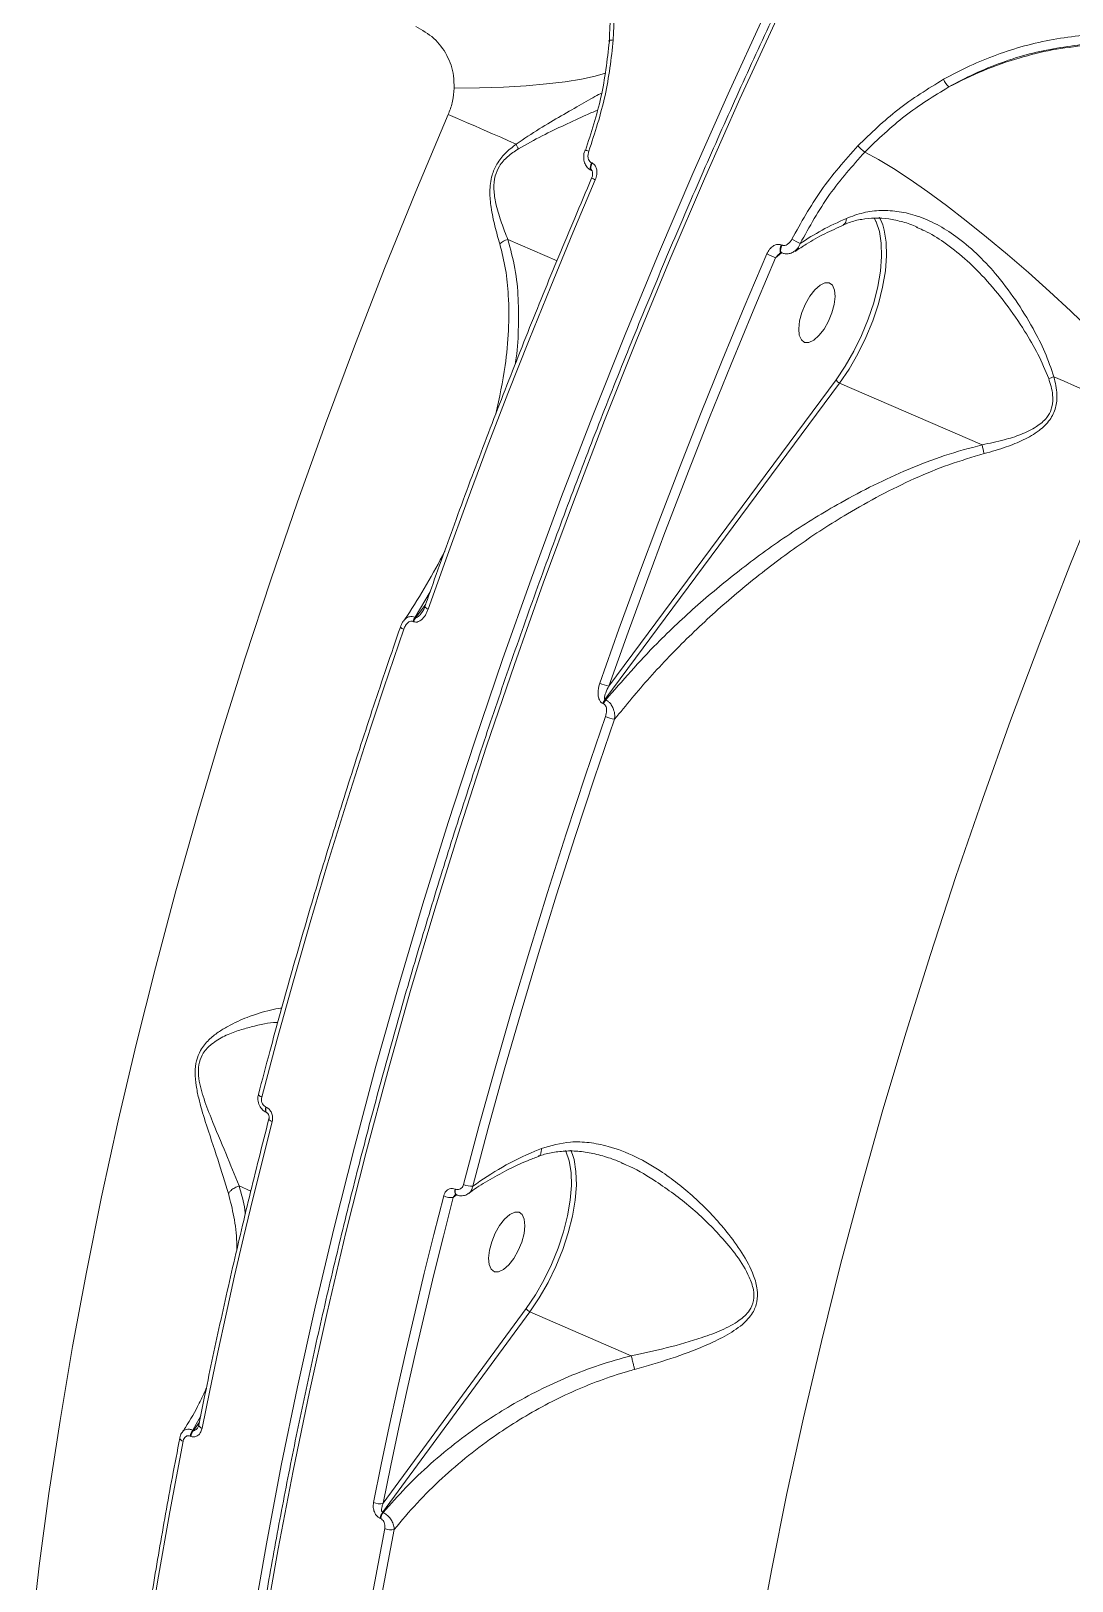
# Model space of a CAD drawing. Header units: millimetres. Extents: x -7151 to 6134, y -5040 to 5562.
# Drawn here: x -1092.5 to -947.2, y 2408.6 to 2625 of the extents above; entities that cross this region are included whole.
import ezdxf

# ---------------------------------------------------------------- set-up
doc = ezdxf.new("R2010")
doc.units = ezdxf.units.MM
doc.layers.add('DIKOM_ОБЪЕКТ', color=7, linetype='Continuous')

msp = doc.modelspace()

# ---------------------------------------------------------------- linework, layer by layer
at = {"layer": 'DIKOM_ОБЪЕКТ', "color": 7, "linetype": 'Continuous', "lineweight": 15}
for p, q in [((-1014.233, 2606.648), (-1014.156, 2606.614)), ((-1014.228, 2605.561), (-1014.15, 2605.527)), ((-974.534, 2598.449), (-974.795, 2598.932)), ((-979.083, 2597.975), (-979.111, 2597.962)), ((-968.713, 2597.556), (-968.906, 2597.637)), ((-1025.907, 2595.939), (-1019.042, 2592.966)), ((-987.746, 2595.177), (-987.668, 2595.143)), ((-988.53, 2593.383), (-991.066, 2587.406)), ((-987.696, 2594.07), (-988.53, 2593.383)), ((-987.74, 2594.089), (-987.663, 2594.056)), ((-979.597, 2575.883), (-1012.346, 2531.703)), ((-1011.791, 2533.593), (-980.093, 2576.354)), ((-959.696, 2567.264), (-979.597, 2575.883)), ((-1036.745, 2546.763), (-1038.856, 2543.184)), ((-1038.756, 2543.141), (-1037.362, 2545.021)), ((-1039.052, 2542.573), (-1039.152, 2542.616)), ((-1038.856, 2543.184), (-1038.756, 2543.141)), ((-1012.542, 2531.092), (-1012.642, 2531.135)), ((-1012.346, 2531.703), (-1012.246, 2531.66)), ((-1059.675, 2474.808), (-1059.648, 2474.797)), ((-1059.562, 2474.035), (-1059.535, 2474.023)), ((-1017.098, 2468.785), (-1016.868, 2468.195)), ((-1009.542, 2466.785), (-1010.053, 2466.976)), ((-1063.41, 2463.798), (-1061.766, 2463.086)), ((-1033.069, 2462.577), (-1033.524, 2462.199)), ((-1033.239, 2463.359), (-1033.211, 2463.347)), ((-1033.125, 2462.585), (-1033.098, 2462.574)), ((-1022.838, 2446.227), (-1043.386, 2418.234)), ((-1043.297, 2419.503), (-1023.336, 2446.696)), ((-1008.676, 2440.094), (-1022.838, 2446.227)), ((-1068.779, 2431.69), (-1069.881, 2429.708)), ((-1069.796, 2429.671), (-1068.956, 2430.815)), ((-1070.16, 2428.839), (-1070.246, 2428.876)), ((-1069.881, 2429.708), (-1069.796, 2429.671)), ((-1043.665, 2417.364), (-1043.751, 2417.401)), ((-1043.386, 2418.234), (-1043.301, 2418.197))]:
    msp.add_line(p, q, dxfattribs=at)
at = {"layer": 'DIKOM_ОБЪЕКТ', "color": 7, "linetype": 'Continuous', "lineweight": 15, "flags": 128}
for points in [[(-1061.503, 2403.012), (-1059.611, 2413.835), (-1057.528, 2424.756), (-1055.256, 2435.766), (-1052.795, 2446.855), (-1050.15, 2458.014), (-1047.321, 2469.234), (-1044.312, 2480.504), (-1041.123, 2491.817), (-1037.76, 2503.162), (-1034.223, 2514.529), (-1030.517, 2525.909), (-1026.644, 2537.293), (-1022.607, 2548.671), (-1018.41, 2560.032), (-1014.057, 2571.369), (-1009.551, 2582.671), (-1004.895, 2593.928), (-1000.095, 2605.132), (-995.153, 2616.272), (-990.075, 2627.34), (-984.864, 2638.325), (-979.524, 2649.22), (-974.061, 2660.013)], [(-972.41, 2659.299), (-977.874, 2648.505), (-983.213, 2637.61), (-988.424, 2626.625), (-993.503, 2615.557), (-998.444, 2604.417), (-1003.245, 2593.213), (-1007.9, 2581.956), (-1012.406, 2570.654), (-1016.759, 2559.318), (-1020.956, 2547.956), (-1024.993, 2536.578), (-1028.866, 2525.194), (-1032.573, 2513.814), (-1036.109, 2502.447), (-1039.473, 2491.102), (-1042.661, 2479.79), (-1045.671, 2468.519), (-1048.499, 2457.299), (-1051.145, 2446.14), (-1053.605, 2435.051), (-1055.877, 2424.041), (-1057.96, 2413.12), (-1059.852, 2402.297)], [(-1011.737, 2623.583), (-1011.781, 2623.621), (-1011.79, 2623.658), (-1011.764, 2623.691), (-1011.704, 2623.721), (-1011.612, 2623.745), (-1011.491, 2623.763), (-1011.346, 2623.774), (-1011.181, 2623.779)], [(-1012.288, 2619.168), (-1013.703, 2618.75), (-1015.642, 2618.323), (-1017.915, 2617.952), (-1020.499, 2617.641), (-1023.368, 2617.392), (-1026.495, 2617.209), (-1029.849, 2617.093), (-1033.396, 2617.045)], [(-1092.463, 2400.837), (-1091.308, 2410.785), (-1089.957, 2420.863), (-1088.409, 2431.063), (-1086.668, 2441.372), (-1084.733, 2451.783), (-1082.608, 2462.287), (-1080.294, 2472.871), (-1077.793, 2483.528), (-1075.108, 2494.247), (-1072.24, 2505.019), (-1069.194, 2515.832), (-1065.971, 2526.678), (-1062.574, 2537.546), (-1059.007, 2548.425), (-1055.274, 2559.307), (-1051.377, 2570.18), (-1047.32, 2581.034), (-1043.107, 2591.86), (-1038.741, 2602.648), (-1034.228, 2613.386)], [(-1024.738, 2609.256), (-1025.802, 2609.721), (-1026.904, 2610.203), (-1028.043, 2610.7), (-1029.217, 2611.211), (-1030.424, 2611.736), (-1031.663, 2612.274), (-1032.932, 2612.825), (-1034.228, 2613.386)], [(-936.49, 2575.077), (-939.04, 2577.765), (-941.723, 2580.496), (-944.513, 2583.241), (-947.382, 2585.975), (-950.302, 2588.67), (-953.244, 2591.299), (-956.179, 2593.837), (-959.078, 2596.258), (-961.912, 2598.539), (-964.654, 2600.657), (-967.276, 2602.591), (-969.753, 2604.322), (-972.059, 2605.833), (-974.173, 2607.109), (-976.073, 2608.137)], [(-1014.228, 2605.56), (-1014.282, 2605.595), (-1014.359, 2605.716), (-1014.393, 2605.898), (-1014.383, 2606.127), (-1014.328, 2606.383), (-1014.233, 2606.648)], [(-1014.154, 2605.529), (-1014.204, 2605.562), (-1014.281, 2605.682), (-1014.316, 2605.865), (-1014.305, 2606.093), (-1014.25, 2606.35), (-1014.156, 2606.614)], [(-1013.694, 2604.271), (-1016.84, 2596.84), (-1019.922, 2589.386), (-1022.939, 2581.913), (-1025.89, 2574.421), (-1028.774, 2566.916), (-1031.589, 2559.398), (-1034.335, 2551.871), (-1037.01, 2544.338)], [(-974.054, 2599.032), (-973.845, 2598.628), (-973.574, 2597.952)], [(-980.093, 2576.354), (-978.802, 2578.249), (-977.604, 2580.32), (-976.529, 2582.518), (-975.6, 2584.792), (-974.841, 2587.088), (-974.268, 2589.351), (-973.897, 2591.529), (-973.734, 2593.57), (-973.785, 2595.425), (-974.047, 2597.051), (-974.516, 2598.41), (-974.534, 2598.449)], [(-973.574, 2597.952), (-973.362, 2597.227), (-973.092, 2595.55), (-973.039, 2593.637), (-973.207, 2591.532), (-973.59, 2589.286), (-974.181, 2586.952), (-974.964, 2584.584), (-975.921, 2582.239), (-977.031, 2579.972), (-978.266, 2577.837), (-979.597, 2575.883)], [(-987.741, 2594.09), (-987.794, 2594.124), (-987.871, 2594.245), (-987.906, 2594.427), (-987.895, 2594.656), (-987.841, 2594.912), (-987.746, 2595.177)], [(-987.662, 2594.055), (-987.716, 2594.091), (-987.793, 2594.211), (-987.828, 2594.393), (-987.818, 2594.622), (-987.763, 2594.879), (-987.668, 2595.143)], [(-1013.077, 2533.973), (-1010.401, 2541.506), (-1007.655, 2549.032), (-1004.84, 2556.55), (-1001.956, 2564.056), (-999.006, 2571.547), (-995.988, 2579.021), (-992.906, 2586.475), (-989.76, 2593.905)], [(-983.049, 2588.915), (-983.749, 2588.016), (-984.369, 2586.932), (-984.858, 2585.749), (-985.178, 2584.564), (-985.302, 2583.472), (-985.22, 2582.562), (-984.939, 2581.909), (-984.482, 2581.564), (-983.885, 2581.555), (-983.197, 2581.884), (-982.474, 2582.524), (-981.775, 2583.422), (-981.155, 2584.507), (-980.665, 2585.69), (-980.346, 2586.875), (-980.222, 2587.966), (-980.304, 2588.876), (-980.585, 2589.53), (-981.042, 2589.875), (-981.639, 2589.883), (-982.326, 2589.554), (-983.049, 2588.915)], [(-991.066, 2587.406), (-991.669, 2585.969), (-994.744, 2578.534), (-997.753, 2571.078), (-1000.697, 2563.604), (-1003.574, 2556.116), (-1003.996, 2555.002)], [(-938.575, 2571.961), (-939.897, 2572.533), (-941.242, 2573.115), (-942.608, 2573.705), (-943.993, 2574.302), (-945.395, 2574.907), (-946.812, 2575.517), (-948.241, 2576.132), (-949.681, 2576.75)], [(-943.089, 2561.222), (-947.454, 2550.435), (-951.667, 2539.609), (-955.724, 2528.755), (-959.621, 2517.881), (-963.355, 2507), (-966.921, 2496.121), (-970.318, 2485.253), (-973.541, 2474.407), (-976.587, 2463.594), (-979.455, 2452.822), (-982.14, 2442.103), (-984.641, 2431.446), (-986.955, 2420.861), (-989.08, 2410.358), (-991.014, 2399.947)], [(-1003.996, 2555.002), (-1006.382, 2548.617), (-1009.122, 2541.108), (-1011.791, 2533.593)], [(-1040.424, 2541.514), (-1043.213, 2533.32), (-1045.915, 2525.128), (-1048.53, 2516.94), (-1051.057, 2508.76), (-1053.494, 2500.592), (-1055.84, 2492.44), (-1058.095, 2484.306), (-1060.257, 2476.195)], [(-1032.098, 2463.999), (-1029.936, 2472.111), (-1027.681, 2480.244), (-1025.335, 2488.397), (-1022.898, 2496.565), (-1020.371, 2504.745), (-1017.756, 2512.933), (-1015.054, 2521.125), (-1012.265, 2529.319)], [(-1011.012, 2528.95), (-1013.795, 2520.774), (-1016.491, 2512.6), (-1019.101, 2504.43), (-1021.622, 2496.268), (-1024.053, 2488.118), (-1026.395, 2479.984), (-1028.645, 2471.868), (-1030.802, 2463.774)], [(-1060.714, 2476.589), (-1060.714, 2476.54), (-1060.683, 2476.476), (-1060.619, 2476.407), (-1060.524, 2476.335), (-1060.402, 2476.264), (-1060.257, 2476.195)], [(-1059.562, 2474.035), (-1059.568, 2474.038), (-1059.651, 2474.11), (-1059.705, 2474.231), (-1059.728, 2474.395), (-1059.718, 2474.591), (-1059.675, 2474.808)], [(-1059.531, 2474.022), (-1059.541, 2474.026), (-1059.624, 2474.098), (-1059.678, 2474.219), (-1059.701, 2474.383), (-1059.691, 2474.579), (-1059.648, 2474.797)], [(-1058.795, 2472.774), (-1060.169, 2467.371), (-1061.501, 2461.981), (-1062.79, 2456.605), (-1064.037, 2451.244), (-1065.241, 2445.9), (-1066.401, 2440.573), (-1067.518, 2435.265), (-1068.591, 2429.976)], [(-1059.251, 2473.172), (-1059.254, 2473.137), (-1059.229, 2473.07), (-1059.167, 2472.997), (-1059.072, 2472.922), (-1058.946, 2472.846), (-1058.795, 2472.774)], [(-1023.336, 2446.696), (-1022.055, 2448.589), (-1020.867, 2450.656), (-1019.801, 2452.846), (-1018.881, 2455.11), (-1018.129, 2457.395), (-1017.563, 2459.646), (-1017.195, 2461.812), (-1017.035, 2463.841), (-1017.086, 2465.687), (-1017.347, 2467.306), (-1017.811, 2468.66), (-1017.859, 2468.761)], [(-1016.868, 2468.195), (-1016.662, 2467.482), (-1016.393, 2465.813), (-1016.34, 2463.909), (-1016.505, 2461.816), (-1016.885, 2459.583), (-1017.469, 2457.261), (-1018.244, 2454.905), (-1019.192, 2452.57), (-1020.292, 2450.311), (-1021.517, 2448.18), (-1022.838, 2446.227)], [(-1033.123, 2462.585), (-1033.131, 2462.588), (-1033.214, 2462.66), (-1033.269, 2462.782), (-1033.291, 2462.945), (-1033.281, 2463.141), (-1033.239, 2463.359)], [(-1033.098, 2462.574), (-1033.104, 2462.577), (-1033.187, 2462.649), (-1033.242, 2462.77), (-1033.264, 2462.934), (-1033.254, 2463.13), (-1033.211, 2463.347)], [(-1044.657, 2419.611), (-1043.584, 2424.9), (-1042.467, 2430.208), (-1041.307, 2435.535), (-1040.103, 2440.879), (-1038.857, 2446.24), (-1037.567, 2451.615), (-1036.235, 2457.006), (-1034.861, 2462.409)], [(-1033.524, 2462.199), (-1034.895, 2456.809), (-1036.223, 2451.432), (-1037.509, 2446.069), (-1038.753, 2440.721), (-1039.954, 2435.389), (-1041.111, 2430.075), (-1042.226, 2424.779), (-1043.297, 2419.503)], [(-1026.351, 2459.178), (-1027.05, 2458.279), (-1027.67, 2457.195), (-1028.159, 2456.012), (-1028.479, 2454.827), (-1028.603, 2453.735), (-1028.521, 2452.826), (-1028.24, 2452.172), (-1027.783, 2451.827), (-1027.186, 2451.818), (-1026.499, 2452.147), (-1025.775, 2452.787), (-1025.076, 2453.685), (-1024.456, 2454.77), (-1023.967, 2455.953), (-1023.647, 2457.138), (-1023.523, 2458.23), (-1023.605, 2459.139), (-1023.886, 2459.793), (-1024.343, 2460.138), (-1024.94, 2460.146), (-1025.628, 2459.817), (-1026.351, 2459.178)], [(-1069.036, 2430.421), (-1069.039, 2430.384), (-1069.018, 2430.301), (-1068.959, 2430.216), (-1068.866, 2430.131), (-1068.742, 2430.05), (-1068.591, 2429.976)], [(-1071.244, 2428.154), (-1073.098, 2418.295), (-1074.796, 2408.518), (-1076.336, 2398.828), (-1077.718, 2389.232), (-1078.94, 2379.737), (-1080.002, 2370.35), (-1080.902, 2361.076), (-1081.641, 2351.923)], [(-1071.688, 2428.602), (-1071.69, 2428.546), (-1071.662, 2428.466), (-1071.601, 2428.384), (-1071.508, 2428.302), (-1071.388, 2428.225), (-1071.244, 2428.154)], [(-1053.481, 2339.727), (-1052.743, 2348.881), (-1051.842, 2358.155), (-1050.781, 2367.542), (-1049.559, 2377.037), (-1048.177, 2386.633), (-1046.637, 2396.323), (-1044.939, 2406.1), (-1043.084, 2415.959)], [(-1041.764, 2415.84), (-1043.614, 2406.003), (-1045.308, 2396.247), (-1046.845, 2386.578), (-1048.224, 2377.004), (-1049.443, 2367.53), (-1050.503, 2358.163), (-1051.401, 2348.91), (-1052.138, 2339.777)]]:
    msp.add_lwpolyline(points, dxfattribs=at)
at = {"layer": 'DIKOM_ОБЪЕКТ', "color": 7, "linetype": 'Continuous', "lineweight": 15}
for centre, radius, start, end in [((-962.266, 2619.43), 3.043, 201.98261, 226.49984), ((-1021.417, 2610.283), 3.476, 197.18949, 209.62684), ((-1016.106, 2604.403), 4.119, 68.6116, 76.46366), ((-972.965, 2612.648), 5.478, 221.80124, 235.42746), ((-1008.085, 2617.599), 14.461, 244.94686, 247.17744), ((-979.578, 2598.761), 0.93, 302.2037, 7.10395), ((-1025.079, 2593.131), 2.927, 106.43153, 131.85891), ((-974.919, 2617.474), 24.317, 242.20603, 245.27389), ((-956.32, 2670.9), 83.943, 246.52382, 247.43602), ((-979.258, 2576.736), 0.918, 204.58554, 248.35062), ((-943.334, 2556.614), 21.113, 107.49553, 109.58734), ((-914.799, 2576.672), 45.872, 191.83456, 193.41509), ((-1037.093, 2541.907), 2.177, 144.07106, 160.98613), ((-1036.993, 2541.863), 2.177, 144.07106, 160.98613), ((-1036.822, 2545.167), 0.85, 217.77068, 257.18828), ((-1040.229, 2542.342), 0.85, 217.27049, 256.74757), ((-1011.087, 2538.337), 4.796, 245.49765, 261.56455), ((-1010.604, 2530.437), 2.154, 143.97883, 161.07836), ((-1010.504, 2530.393), 2.154, 143.97883, 161.07836), ((-1010.295, 2533.691), 4.795, 245.74655, 261.4), ((-1031.025, 2466.337), 2.572, 245.33183, 274.96858), ((-1033.834, 2464.589), 2.41, 244.77345, 277.39357), ((-1022.498, 2447.087), 0.925, 205.01791, 248.40045), ((-1068.117, 2428.439), 2.173, 144.26596, 168.41332), ((-1068.036, 2428.404), 2.169, 144.24288, 168.43641), ((-1043.834, 2421.359), 1.932, 244.77995, 286.14324), ((-1041.626, 2416.967), 2.169, 144.25401, 168.44075), ((-1041.544, 2416.931), 2.165, 144.23554, 168.45922), ((-1042.256, 2417.765), 1.987, 245.36176, 284.34266)]:
    msp.add_arc(centre, radius, start, end, dxfattribs=at)
for points, knots in [([(-972.963, 2659.446), (-973.875, 2657.663), (-976.522, 2652.493), (-980.819, 2643.863), (-985.815, 2633.533), (-990.694, 2623.124), (-995.452, 2612.645), (-1000.088, 2602.103), (-1004.596, 2591.507), (-1008.975, 2580.864), (-1013.219, 2570.182), (-1017.326, 2559.469), (-1021.294, 2548.734), (-1025.119, 2537.984), (-1028.798, 2527.228), (-1032.328, 2516.473), (-1035.707, 2505.728), (-1038.933, 2495.001), (-1042.002, 2484.3), (-1044.913, 2473.632), (-1047.663, 2463.006), (-1050.25, 2452.43), (-1052.672, 2441.912), (-1054.929, 2431.459), (-1057.016, 2421.08), (-1058.934, 2410.782), (-1060.681, 2400.573), (-1062.255, 2390.461), (-1063.655, 2380.452), (-1064.88, 2370.556), (-1065.93, 2360.779), (-1066.803, 2351.127), (-1067.498, 2341.61), (-1068.015, 2332.233), (-1068.354, 2323.004), (-1068.515, 2313.93), (-1068.496, 2305.018), (-1068.299, 2296.273), (-1067.922, 2287.703), (-1067.368, 2279.315), (-1066.635, 2271.113), (-1065.724, 2263.106), (-1064.636, 2255.297), (-1063.372, 2247.695), (-1061.932, 2240.303), (-1060.317, 2233.128), (-1058.529, 2226.176), (-1056.568, 2219.451), (-1054.437, 2212.959), (-1052.136, 2206.704), (-1049.668, 2200.692), (-1047.033, 2194.927), (-1044.235, 2189.414), (-1041.275, 2184.156), (-1038.155, 2179.16), (-1034.88, 2174.425), (-1031.444, 2169.969), (-1028.356, 2166.305), (-1026.354, 2164.239), (-1025.604, 2163.466)], [0, 0, 0, 0, 0.0093744, 0.0271862, 0.0449982, 0.0628104, 0.0806222, 0.0984341, 0.1162458, 0.1340577, 0.1518698, 0.1696817, 0.1874938, 0.205306, 0.2231183, 0.2409306, 0.2587432, 0.2765559, 0.2943692, 0.3121824, 0.3299962, 0.3478101, 0.3656243, 0.383439, 0.4012544, 0.4190699, 0.4368858, 0.4547027, 0.4725198, 0.4903376, 0.5081558, 0.5259752, 0.5437951, 0.5616154, 0.5794369, 0.5972592, 0.6150823, 0.6329064, 0.6507313, 0.668557, 0.6863836, 0.7042112, 0.7220398, 0.7398689, 0.7576988, 0.7755289, 0.7933595, 0.8111901, 0.8290198, 0.8468486, 0.8646756, 0.8825008, 0.9003223, 0.9181399, 0.9359524, 0.9537585, 0.9715573, 0.9893478, 1, 1, 1, 1]), ([(-1011.737, 2623.583), (-1011.624, 2626.023), (-1011.395, 2630.962), (-1012.186, 2635.707), (-1012.586, 2638.108)], [0, 0, 0, 0, 0.49414796, 1, 1, 1, 1]), ([(-1012.033, 2638.621), (-1011.634, 2636.226), (-1010.828, 2631.378), (-1011.062, 2626.331), (-1011.181, 2623.779)], [0, 0, 0, 0, 0.49417376, 1, 1, 1, 1]), ([(-1033.396, 2617.045), (-1033.408, 2617.622), (-1033.44, 2619.24), (-1034.316, 2621.738), (-1036.134, 2624.194), (-1037.876, 2625.16), (-1038.755, 2625.647)], [0, 0, 0, 0, 0.1529725, 0.4283807, 0.7114379, 1, 1, 1, 1]), ([(-1015.079, 2608.374), (-1014.271, 2610.839), (-1012.637, 2615.83), (-1012.039, 2620.977), (-1011.737, 2623.583)], [0, 0, 0, 0, 0.4938427, 1, 1, 1, 1]), ([(-1011.181, 2623.779), (-1011.482, 2621.182), (-1012.092, 2615.923), (-1013.76, 2610.821), (-1014.604, 2608.238)], [0, 0, 0, 0, 0.4938373, 1, 1, 1, 1]), ([(-965.088, 2618.29), (-963.877, 2618.936), (-961.456, 2620.226), (-957.673, 2621.765), (-953.777, 2623.008), (-949.781, 2623.936), (-947.073, 2624.26), (-945.719, 2624.422)], [0, 0, 0, 0, 0.1978398, 0.3954973, 0.5931698, 0.796581, 1, 1, 1, 1]), ([(-945.391, 2623.211), (-947.97, 2622.85), (-951.877, 2622.302), (-956.991, 2620.655), (-960.77, 2619.135), (-963.175, 2617.854), (-964.361, 2617.222)], [0, 0, 0, 0, 0.39517472, 0.59867133, 0.80217012, 1, 1, 1, 1]), ([(-964.361, 2617.222), (-962.771, 2618.017), (-959.571, 2619.617), (-954.709, 2621.289), (-949.9, 2622.487), (-946.776, 2622.855), (-945.206, 2623.04)], [0, 0, 0, 0, 0.2598564, 0.5228376, 0.7602302, 1, 1, 1, 1]), ([(-977.048, 2608.997), (-975.234, 2610.756), (-971.563, 2614.315), (-967.263, 2616.955), (-965.088, 2618.29)], [0, 0, 0, 0, 0.4941722, 1, 1, 1, 1]), ([(-1034.228, 2613.386), (-1034.205, 2613.441), (-1033.954, 2614.039), (-1033.557, 2615.251), (-1033.451, 2616.439), (-1033.396, 2617.045)], [0, 0, 0, 0, 0.04680745, 0.51428835, 1, 1, 1, 1]), ([(-1024.738, 2609.256), (-1023.65, 2609.982), (-1021.447, 2611.452), (-1018.332, 2613.253), (-1015.542, 2614.869), (-1013.682, 2615.935), (-1012.96, 2616.288), (-1012.828, 2616.353)], [0, 0, 0, 0, 0.2232015, 0.4519586, 0.6950534, 0.944176, 1, 1, 1, 1]), ([(-964.361, 2617.222), (-966.442, 2615.95), (-970.654, 2613.375), (-974.253, 2609.897), (-976.073, 2608.137)], [0, 0, 0, 0, 0.49415776, 1, 1, 1, 1]), ([(-1013.451, 2613.952), (-1013.95, 2613.743), (-1015.264, 2613.192), (-1017.868, 2611.951), (-1021.067, 2610.486), (-1023.316, 2609.205), (-1024.439, 2608.565)], [0, 0, 0, 0, 0.1785367, 0.4701614, 0.7353189, 1, 1, 1, 1]), ([(-1027.032, 2595.311), (-1027.266, 2596.12), (-1027.731, 2597.735), (-1028.246, 2600.18), (-1028.489, 2602.575), (-1028.275, 2604.692), (-1027.456, 2606.575), (-1026.249, 2608.065), (-1025.256, 2608.848), (-1024.738, 2609.256)], [0, 0, 0, 0, 0.1847801, 0.3692508, 0.5090788, 0.652211, 0.7508649, 0.8702099, 1, 1, 1, 1]), ([(-1024.439, 2608.565), (-1024.948, 2608.23), (-1025.908, 2607.596), (-1027.085, 2606.308), (-1027.787, 2604.705), (-1027.874, 2603.494), (-1027.804, 2602.117), (-1027.495, 2600.455), (-1026.799, 2598.192), (-1026.204, 2596.69), (-1025.907, 2595.939)], [0, 0, 0, 0, 0.1297962, 0.2451363, 0.3384643, 0.4557922, 0.4772375, 0.6177212, 0.8086984, 1, 1, 1, 1]), ([(-1015.129, 2608.403), (-1015.162, 2608.319), (-1015.313, 2607.939), (-1015.354, 2607.263), (-1015.179, 2606.488), (-1014.802, 2605.938), (-1014.457, 2605.627), (-1014.242, 2605.574), (-1014.223, 2605.569)], [0, 0, 0, 0, 0.08140388, 0.3695925, 0.59763356, 0.79639801, 0.98268521, 1, 1, 1, 1]), ([(-1014.604, 2608.238), (-1014.65, 2608.075), (-1014.74, 2607.753), (-1014.713, 2607.297), (-1014.582, 2606.951), (-1014.412, 2606.743), (-1014.283, 2606.674), (-1014.233, 2606.648)], [0, 0, 0, 0, 0.2734395, 0.5392651, 0.7386123, 0.8989178, 1, 1, 1, 1]), ([(-986.258, 2595.962), (-984.978, 2598.284), (-982.385, 2602.986), (-978.842, 2606.977), (-977.048, 2608.997)], [0, 0, 0, 0, 0.4938789, 1, 1, 1, 1]), ([(-976.073, 2608.137), (-977.788, 2606.212), (-981.261, 2602.313), (-983.803, 2597.714), (-985.09, 2595.386)], [0, 0, 0, 0, 0.4938046, 1, 1, 1, 1]), ([(-1014.163, 2605.533), (-1014.161, 2605.531), (-1014.156, 2605.527), (-1014.128, 2605.485), (-1014.093, 2605.39), (-1014.064, 2605.221), (-1014.071, 2604.948), (-1014.125, 2604.687), (-1014.198, 2604.533), (-1014.213, 2604.501)], [0, 0, 0, 0, 0.0680422, 0.1447785, 0.2540734, 0.3851497, 0.5999749, 0.9167193, 1, 1, 1, 1]), ([(-1014.156, 2606.614), (-1014.069, 2606.566), (-1013.868, 2606.456), (-1013.627, 2606.13), (-1013.465, 2605.63), (-1013.455, 2604.97), (-1013.612, 2604.512), (-1013.694, 2604.271)], [0, 0, 0, 0, 0.12062551, 0.27832328, 0.4705888, 0.72076646, 1, 1, 1, 1]), ([(-1014.209, 2604.499), (-1015, 2602.641), (-1017.297, 2597.251), (-1020.999, 2588.293), (-1025.268, 2577.618), (-1029.4, 2566.91), (-1033.323, 2556.367), (-1035.987, 2548.941), (-1037.336, 2545.096), (-1037.494, 2544.646)], [0, 0, 0, 0, 0.0939952, 0.2725882, 0.4511844, 0.6297832, 0.8083807, 0.977583, 1, 1, 1, 1]), ([(-985.09, 2595.386), (-984.103, 2596.015), (-982.118, 2597.28), (-979.814, 2598.342), (-978.656, 2598.876)], [0, 0, 0, 0, 0.4974106, 1, 1, 1, 1]), ([(-979.101, 2597.928), (-978.827, 2598.054), (-977.983, 2598.44), (-976.494, 2598.784), (-974.649, 2598.974), (-972.726, 2598.853), (-970.761, 2598.404), (-969.412, 2597.973), (-968.738, 2597.621), (-968.714, 2597.609)], [0, 0, 0, 0, 0.0820749, 0.2522655, 0.4294623, 0.6124004, 0.8003131, 0.9929632, 1, 1, 1, 1]), ([(-978.656, 2598.876), (-977.866, 2599.169), (-976.285, 2599.756), (-973.793, 2600.045), (-971.268, 2599.887), (-968.636, 2599.237), (-965.98, 2598.078), (-963.209, 2596.337), (-960.475, 2594.043), (-957.681, 2591.073), (-955.003, 2587.552), (-952.733, 2583.818), (-950.875, 2580.226), (-950.079, 2577.908), (-949.681, 2576.75)], [0, 0, 0, 0, 0.0676077, 0.1352434, 0.2056851, 0.2761673, 0.3555595, 0.4349952, 0.5267486, 0.6185508, 0.725881, 0.833248, 0.9166774, 1, 1, 1, 1]), ([(-985.791, 2594.267), (-985.287, 2594.61), (-984.01, 2595.479), (-981.77, 2596.716), (-979.945, 2597.541), (-979.07, 2597.936)], [0, 0, 0, 0, 0.2532783, 0.6420325, 1, 1, 1, 1]), ([(-950.412, 2576.505), (-950.886, 2577.649), (-951.834, 2579.937), (-953.912, 2583.431), (-956.374, 2587.049), (-959.199, 2590.438), (-962.098, 2593.314), (-964.9, 2595.498), (-967.122, 2596.919), (-968.38, 2597.423), (-968.713, 2597.556)], [0, 0, 0, 0, 0.1264467, 0.2530793, 0.4127257, 0.5723061, 0.7076026, 0.8428146, 0.9584504, 1, 1, 1, 1]), ([(-1027.574, 2571.578), (-1027.091, 2573.825), (-1026.254, 2577.709), (-1025.744, 2583.247), (-1025.749, 2587.736), (-1026.15, 2591.783), (-1026.737, 2594.132), (-1027.032, 2595.311)], [0, 0, 0, 0, 0.2805222, 0.4849981, 0.6907754, 0.8447907, 1, 1, 1, 1]), ([(-1025.907, 2595.939), (-1025.541, 2594.588), (-1024.809, 2591.886), (-1024.387, 2587.625), (-1024.411, 2583.272), (-1024.571, 2580.212), (-1024.861, 2578.63), (-1024.88, 2578.527)], [0, 0, 0, 0, 0.2414054, 0.4829741, 0.7326862, 0.982456, 1, 1, 1, 1]), ([(-989.76, 2593.905), (-989.642, 2594.131), (-989.419, 2594.56), (-988.933, 2595.006), (-988.46, 2595.23), (-988.058, 2595.278), (-987.84, 2595.207), (-987.746, 2595.177)], [0, 0, 0, 0, 0.2791856, 0.5293918, 0.7215975, 0.8794165, 1, 1, 1, 1]), ([(-987.668, 2595.143), (-987.615, 2595.125), (-987.477, 2595.078), (-987.209, 2595.096), (-986.868, 2595.238), (-986.517, 2595.531), (-986.345, 2595.817), (-986.258, 2595.962)], [0, 0, 0, 0, 0.1010129, 0.2613538, 0.4606985, 0.7265364, 1, 1, 1, 1]), ([(-985.09, 2595.386), (-985.184, 2595.151), (-985.356, 2594.717), (-985.69, 2594.451), (-985.842, 2594.33)], [0, 0, 0, 0, 0.5434359, 1, 1, 1, 1]), ([(-988.009, 2593.932), (-988.081, 2593.872), (-988.281, 2593.706), (-988.433, 2593.509), (-988.53, 2593.383)], [0, 0, 0, 0, 0.3602453, 1, 1, 1, 1]), ([(-988.009, 2593.932), (-987.983, 2593.956), (-987.919, 2594.016), (-987.819, 2594.063), (-987.748, 2594.085), (-987.717, 2594.085), (-987.732, 2594.085), (-987.736, 2594.088), (-987.738, 2594.089)], [0, 0, 0, 0, 0.16488673, 0.40684765, 0.58843969, 0.74321863, 0.91836806, 1, 1, 1, 1]), ([(-987.655, 2594.075), (-987.505, 2594.016), (-987.176, 2593.886), (-986.617, 2593.941), (-986.158, 2594.084), (-985.937, 2594.262), (-985.873, 2594.313)], [0, 0, 0, 0, 0.2523852, 0.5556977, 0.8701373, 1, 1, 1, 1]), ([(-959.696, 2567.264), (-958.669, 2567.479), (-956.838, 2567.862), (-954.28, 2568.657), (-952.221, 2569.631), (-950.731, 2570.852), (-950.136, 2571.93), (-949.826, 2573), (-949.775, 2574.492), (-950.177, 2575.764), (-950.412, 2576.505)], [0, 0, 0, 0, 0.2010484, 0.3583932, 0.5149434, 0.6384977, 0.7217737, 0.7449518, 0.8512628, 1, 1, 1, 1]), ([(-949.681, 2576.75), (-949.493, 2575.938), (-949.165, 2574.524), (-949.345, 2572.42), (-950.207, 2570.617), (-951.827, 2569.1), (-953.93, 2567.893), (-956.521, 2566.856), (-958.384, 2566.325), (-959.419, 2566.03)], [0, 0, 0, 0, 0.149115, 0.2596162, 0.3716526, 0.4987613, 0.6525334, 0.8069862, 1, 1, 1, 1]), ([(-1012.246, 2531.66), (-1009.921, 2534.322), (-1005.91, 2538.915), (-999.433, 2544.963), (-993.259, 2550.083), (-986.62, 2554.881), (-980.407, 2558.722), (-974.843, 2561.682), (-970.005, 2563.898), (-964.968, 2565.855), (-961.453, 2566.795), (-959.696, 2567.264)], [0, 0, 0, 0, 0.1721621, 0.2969448, 0.4217194, 0.549574, 0.6773925, 0.756947, 0.8364838, 0.9182731, 1, 1, 1, 1]), ([(-959.419, 2566.03), (-961.073, 2565.543), (-964.382, 2564.569), (-969.209, 2562.562), (-973.935, 2560.261), (-979.352, 2557.206), (-985.306, 2553.331), (-991.703, 2548.505), (-997.767, 2543.298), (-1002.516, 2538.653), (-1006.973, 2533.887), (-1009.407, 2530.912), (-1011.012, 2528.95)], [0, 0, 0, 0, 0.0776046, 0.1552642, 0.2354692, 0.3156982, 0.4385181, 0.5613742, 0.6872828, 0.8132001, 0.8767632, 1, 1, 1, 1]), ([(-1034.689, 2552.496), (-1034.711, 2552.449), (-1035.469, 2550.843), (-1037.241, 2547.772), (-1039.149, 2544.525), (-1040.321, 2542.855), (-1040.476, 2542.634)], [0, 0, 0, 0, 0.0139275, 0.4754485, 0.9305251, 1, 1, 1, 1]), ([(-1040.496, 2542.63), (-1040.531, 2542.585), (-1040.718, 2542.35), (-1040.816, 2542.059), (-1040.896, 2541.822)], [0, 0, 0, 0, 0.18835472, 1, 1, 1, 1]), ([(-1040.485, 2542.641), (-1040.36, 2542.803), (-1040.134, 2543.096), (-1039.678, 2543.274), (-1039.254, 2543.307), (-1038.991, 2543.226), (-1038.856, 2543.184)], [0, 0, 0, 0, 0.326839, 0.5933102, 0.7911976, 1, 1, 1, 1]), ([(-1039.152, 2542.616), (-1039.22, 2542.636), (-1039.358, 2542.675), (-1039.603, 2542.615), (-1039.897, 2542.425), (-1040.205, 2542.047), (-1040.349, 2541.697), (-1040.424, 2541.514)], [0, 0, 0, 0, 0.1205662, 0.2406501, 0.4167768, 0.694974, 1, 1, 1, 1]), ([(-1037.01, 2544.338), (-1037.133, 2544.047), (-1037.369, 2543.484), (-1037.87, 2542.881), (-1038.345, 2542.577), (-1038.732, 2542.483), (-1038.945, 2542.543), (-1039.052, 2542.573)], [0, 0, 0, 0, 0.3047195, 0.5876098, 0.7664915, 0.8828426, 1, 1, 1, 1]), ([(-1038.756, 2543.141), (-1038.741, 2543.136), (-1038.707, 2543.127), (-1038.631, 2543.143), (-1038.468, 2543.226), (-1038.181, 2543.485), (-1038.004, 2543.768), (-1037.891, 2543.948)], [0, 0, 0, 0, 0.0413662, 0.0922137, 0.1844838, 0.481263, 1, 1, 1, 1]), ([(-1037.515, 2544.654), (-1037.536, 2544.573), (-1037.613, 2544.272), (-1037.786, 2544.033), (-1037.913, 2543.858)], [0, 0, 0, 0, 0.2683524, 1, 1, 1, 1]), ([(-1040.906, 2541.827), (-1041.554, 2539.94), (-1043.433, 2534.469), (-1046.43, 2525.411), (-1049.845, 2514.663), (-1053.107, 2503.931), (-1056.211, 2493.224), (-1058.732, 2484.11), (-1060.191, 2478.576), (-1060.714, 2476.589)], [0, 0, 0, 0, 0.0864652, 0.2507511, 0.4150417, 0.5793365, 0.743631, 0.9079307, 1, 1, 1, 1]), ([(-1012.642, 2531.135), (-1012.72, 2531.179), (-1012.894, 2531.278), (-1013.119, 2531.586), (-1013.287, 2532.065), (-1013.35, 2532.852), (-1013.232, 2533.513), (-1013.092, 2533.927), (-1013.077, 2533.973)], [0, 0, 0, 0, 0.093371, 0.2087126, 0.3720693, 0.5793296, 0.9536802, 1, 1, 1, 1]), ([(-1011.791, 2533.593), (-1011.953, 2533.286), (-1012.189, 2532.84), (-1012.38, 2532.273), (-1012.439, 2531.971), (-1012.427, 2531.801), (-1012.386, 2531.728), (-1012.36, 2531.711), (-1012.346, 2531.703)], [0, 0, 0, 0, 0.4959179, 0.719828, 0.8702563, 0.9510287, 0.9759122, 1, 1, 1, 1]), ([(-1012.265, 2529.319), (-1012.192, 2529.594), (-1012.087, 2529.994), (-1012.134, 2530.517), (-1012.237, 2530.809), (-1012.381, 2531.002), (-1012.492, 2531.064), (-1012.542, 2531.092)], [0, 0, 0, 0, 0.4299975, 0.6256975, 0.7880858, 0.9052734, 1, 1, 1, 1]), ([(-1012.246, 2531.66), (-1012.147, 2531.606), (-1011.928, 2531.487), (-1011.601, 2531.174), (-1011.292, 2530.718), (-1011.04, 2530.065), (-1010.96, 2529.447), (-1011, 2529.064), (-1011.012, 2528.95)], [0, 0, 0, 0, 0.1137169, 0.2493546, 0.4227299, 0.6134766, 0.8848178, 1, 1, 1, 1]), ([(-1064.893, 2462.733), (-1065.373, 2464.305), (-1066.346, 2467.486), (-1067.907, 2472.004), (-1068.956, 2475.506), (-1069.437, 2477.809), (-1069.608, 2479.585), (-1069.425, 2481.317), (-1068.76, 2482.936), (-1067.663, 2484.239), (-1066.341, 2485.292), (-1064.504, 2486.39), (-1061.915, 2487.553), (-1059.483, 2488.279), (-1057.969, 2488.596), (-1057.521, 2488.607), (-1057.461, 2488.608)], [0, 0, 0, 0, 0.1333208, 0.2698817, 0.3489202, 0.3889464, 0.4301403, 0.4686805, 0.5073077, 0.5591591, 0.6106267, 0.6622139, 0.7690798, 0.9137385, 0.9884307, 1, 1, 1, 1]), ([(-1058.013, 2486.611), (-1058.092, 2486.614), (-1059.087, 2486.642), (-1061.055, 2486.173), (-1063.543, 2485.523), (-1065.437, 2484.8), (-1067.117, 2483.789), (-1068.382, 2482.558), (-1069.031, 2481.118), (-1069.148, 2479.579), (-1068.925, 2478.043), (-1068.634, 2476.977), (-1068.135, 2475.363), (-1067.045, 2472.532), (-1065.223, 2468.285), (-1064.015, 2465.294), (-1063.41, 2463.798)], [0, 0, 0, 0, 0.0141267, 0.1762021, 0.2521665, 0.3281734, 0.4035255, 0.4569114, 0.4953905, 0.5337785, 0.5726685, 0.6118176, 0.6182218, 0.7033486, 0.8516411, 1, 1, 1, 1]), ([(-1060.7, 2476.583), (-1060.719, 2476.526), (-1060.819, 2476.225), (-1060.789, 2475.6), (-1060.524, 2474.857), (-1060.075, 2474.301), (-1059.706, 2474.127), (-1059.553, 2474.055)], [0, 0, 0, 0, 0.0605725, 0.3168131, 0.5931649, 0.8307955, 1, 1, 1, 1]), ([(-1060.257, 2476.195), (-1060.278, 2476.07), (-1060.32, 2475.82), (-1060.24, 2475.431), (-1060.063, 2475.098), (-1059.854, 2474.897), (-1059.717, 2474.829), (-1059.675, 2474.808)], [0, 0, 0, 0, 0.2337586, 0.4673462, 0.6955405, 0.908701, 1, 1, 1, 1]), ([(-1059.648, 2474.797), (-1059.587, 2474.766), (-1059.386, 2474.667), (-1059.081, 2474.375), (-1058.822, 2473.892), (-1058.704, 2473.323), (-1058.765, 2472.957), (-1058.795, 2472.774)], [0, 0, 0, 0, 0.0931394, 0.3039101, 0.5302453, 0.7651971, 1, 1, 1, 1]), ([(-1059.531, 2474.019), (-1059.519, 2474.015), (-1059.494, 2474.004), (-1059.418, 2473.94), (-1059.341, 2473.836), (-1059.27, 2473.688), (-1059.227, 2473.502), (-1059.219, 2473.314), (-1059.246, 2473.216), (-1059.257, 2473.175)], [0, 0, 0, 0, 0.1089077, 0.2377362, 0.3622489, 0.5016046, 0.6688903, 0.8582524, 1, 1, 1, 1]), ([(-1059.251, 2473.171), (-1059.727, 2471.309), (-1061.108, 2465.909), (-1063.269, 2457.009), (-1065.676, 2446.497), (-1067.581, 2437.639), (-1068.658, 2432.3), (-1069.036, 2430.421)], [0, 0, 0, 0, 0.12932455, 0.37505664, 0.62079981, 0.86654402, 1, 1, 1, 1]), ([(-1030.802, 2463.774), (-1029.463, 2464.686), (-1026.836, 2466.474), (-1023.441, 2468.116), (-1021.531, 2468.902), (-1021.227, 2469.028)], [0, 0, 0, 0, 0.4665386, 0.9150266, 1, 1, 1, 1]), ([(-1021.227, 2469.028), (-1021.226, 2469.002), (-1021.218, 2468.786), (-1021.261, 2468.417), (-1021.423, 2468.051), (-1021.605, 2467.969), (-1021.686, 2467.933)], [0, 0, 0, 0, 0.0450083, 0.3820241, 0.7246747, 1, 1, 1, 1]), ([(-1021.227, 2469.028), (-1019.884, 2469.419), (-1017.706, 2470.053), (-1014.546, 2469.908), (-1011.49, 2469.307), (-1008.021, 2467.957), (-1003.857, 2465.521), (-999.503, 2462.029), (-995.832, 2458.144), (-993.172, 2454.499), (-991.69, 2451.782), (-991.026, 2449.413), (-991.043, 2447.603), (-991.738, 2445.879), (-993.292, 2444.238), (-995.59, 2442.781), (-998.922, 2441.208), (-1003.128, 2439.641), (-1006.503, 2438.672), (-1008.206, 2438.184)], [0, 0, 0, 0, 0.074258, 0.1205071, 0.1678169, 0.2375799, 0.3094455, 0.4056706, 0.5047056, 0.5602515, 0.6168538, 0.6484764, 0.6753883, 0.7024592, 0.7386864, 0.7871112, 0.8368194, 0.9176528, 1, 1, 1, 1]), ([(-1031.357, 2462.763), (-1031.278, 2462.825), (-1030.476, 2463.452), (-1028.713, 2464.548), (-1026.058, 2466.016), (-1023.688, 2467.138), (-1022.15, 2467.714), (-1021.647, 2467.902)], [0, 0, 0, 0, 0.0303465, 0.308516, 0.5868219, 0.8649487, 1, 1, 1, 1]), ([(-1021.665, 2467.889), (-1021.516, 2467.953), (-1020.784, 2468.267), (-1019.368, 2468.553), (-1017.413, 2468.737), (-1015.344, 2468.609), (-1013.206, 2468.173), (-1011.25, 2467.583), (-1010.039, 2467.036), (-1009.541, 2466.811)], [0, 0, 0, 0, 0.0397602, 0.1947431, 0.3578278, 0.5271628, 0.7013072, 0.8771452, 1, 1, 1, 1]), ([(-1008.676, 2440.094), (-1006.987, 2440.452), (-1003.61, 2441.167), (-999.417, 2442.395), (-996.043, 2443.612), (-993.764, 2444.812), (-992.19, 2446.211), (-991.517, 2447.758), (-991.568, 2449.413), (-992.345, 2451.588), (-993.916, 2454.115), (-996.762, 2457.47), (-1000.565, 2461.177), (-1005.069, 2464.378), (-1008.098, 2466.252), (-1009.477, 2466.761), (-1009.542, 2466.785)], [0, 0, 0, 0, 0.1086263, 0.2172486, 0.2812387, 0.344916, 0.3899059, 0.422462, 0.4549934, 0.4944776, 0.5674542, 0.6408354, 0.7709923, 0.9010622, 0.9952729, 1, 1, 1, 1]), ([(-1064.893, 2462.733), (-1064.865, 2462.781), (-1064.776, 2462.936), (-1064.517, 2463.224), (-1064.048, 2463.565), (-1063.625, 2463.72), (-1063.414, 2463.798)], [0, 0, 0, 0, 0.1074258, 0.3494694, 0.6747348, 1, 1, 1, 1]), ([(-1063.735, 2454.867), (-1063.735, 2455.222), (-1063.733, 2456.782), (-1064.072, 2459.429), (-1064.625, 2461.657), (-1064.893, 2462.733)], [0, 0, 0, 0, 0.1318933, 0.5804191, 1, 1, 1, 1]), ([(-1063.41, 2463.798), (-1063.411, 2463.798), (-1063.411, 2463.798), (-1063.413, 2463.798), (-1063.413, 2463.798), (-1063.414, 2463.798)], [0, 0, 0, 0, 0.3908733, 0.726567, 1, 1, 1, 1]), ([(-1063.414, 2463.798), (-1063.093, 2462.705), (-1062.719, 2461.426), (-1062.563, 2460.099), (-1062.54, 2459.906)], [0, 0, 0, 0, 0.85469347, 1, 1, 1, 1]), ([(-1034.861, 2462.409), (-1034.815, 2462.546), (-1034.715, 2462.84), (-1034.43, 2463.186), (-1034.061, 2463.409), (-1033.647, 2463.486), (-1033.375, 2463.401), (-1033.239, 2463.359)], [0, 0, 0, 0, 0.1890364, 0.4044785, 0.6068707, 0.8033448, 1, 1, 1, 1]), ([(-1033.243, 2462.56), (-1033.245, 2462.559), (-1033.312, 2462.515), (-1033.411, 2462.389), (-1033.487, 2462.26), (-1033.524, 2462.199)], [0, 0, 0, 0, 0.0124444, 0.5285365, 1, 1, 1, 1]), ([(-1033.242, 2462.557), (-1033.226, 2462.57), (-1033.179, 2462.606), (-1033.187, 2462.604), (-1033.137, 2462.587), (-1033.121, 2462.582)], [0, 0, 0, 0, 0.2545276, 0.7517645, 1, 1, 1, 1]), ([(-1033.211, 2463.347), (-1033.119, 2463.319), (-1032.934, 2463.262), (-1032.652, 2463.314), (-1032.398, 2463.466), (-1032.2, 2463.703), (-1032.131, 2463.905), (-1032.098, 2463.999)], [0, 0, 0, 0, 0.1951722, 0.3900896, 0.593287, 0.811153, 1, 1, 1, 1]), ([(-1033.092, 2462.588), (-1033.051, 2462.566), (-1032.804, 2462.428), (-1032.282, 2462.403), (-1031.721, 2462.516), (-1031.469, 2462.722), (-1031.389, 2462.788)], [0, 0, 0, 0, 0.0765943, 0.4627562, 0.8298565, 1, 1, 1, 1]), ([(-1030.802, 2463.774), (-1030.843, 2463.606), (-1030.933, 2463.244), (-1031.151, 2462.904), (-1031.34, 2462.804), (-1031.372, 2462.786)], [0, 0, 0, 0, 0.4162968, 0.8985622, 1, 1, 1, 1]), ([(-1043.301, 2418.197), (-1042.268, 2419.373), (-1040.203, 2421.726), (-1036.696, 2425.056), (-1032.896, 2428.213), (-1029.124, 2430.91), (-1025.342, 2433.268), (-1021.592, 2435.308), (-1017.467, 2437.203), (-1013.163, 2438.855), (-1010.17, 2439.679), (-1008.674, 2440.091)], [0, 0, 0, 0, 0.1183288, 0.2366544, 0.3581455, 0.4796305, 0.5712585, 0.6768256, 0.7823901, 0.8912064, 1, 1, 1, 1]), ([(-1008.674, 2440.091), (-1008.674, 2440.092), (-1008.674, 2440.092), (-1008.675, 2440.093), (-1008.676, 2440.093), (-1008.676, 2440.094)], [0, 0, 0, 0, 0.28936107, 0.72807496, 1, 1, 1, 1]), ([(-1008.674, 2440.091), (-1008.631, 2439.903), (-1008.545, 2439.528), (-1008.395, 2438.919), (-1008.281, 2438.469), (-1008.224, 2438.251), (-1008.206, 2438.184)], [0, 0, 0, 0, 0.3253088, 0.6505364, 0.8926392, 1, 1, 1, 1]), ([(-1008.206, 2438.184), (-1008.534, 2438.093), (-1010.181, 2437.636), (-1013.11, 2436.658), (-1018.25, 2434.55), (-1023.052, 2431.994), (-1027.804, 2428.901), (-1031.432, 2426.203), (-1035.155, 2422.994), (-1038.647, 2419.553), (-1040.725, 2417.077), (-1041.764, 2415.84)], [0, 0, 0, 0, 0.0242928, 0.1222466, 0.2202165, 0.4215137, 0.5118897, 0.6322377, 0.7525889, 0.8762965, 1, 1, 1, 1]), ([(-1067.993, 2435.556), (-1068.318, 2434.854), (-1069.176, 2433.001), (-1070.327, 2430.936), (-1071.225, 2429.608), (-1071.383, 2429.374)], [0, 0, 0, 0, 0.3340063, 0.8822709, 1, 1, 1, 1]), ([(-1069.796, 2429.671), (-1069.773, 2429.665), (-1069.729, 2429.652), (-1069.622, 2429.668), (-1069.477, 2429.749), (-1069.314, 2429.897), (-1069.22, 2430.024), (-1069.175, 2430.087)], [0, 0, 0, 0, 0.0944999, 0.1877077, 0.4165864, 0.7138381, 1, 1, 1, 1]), ([(-1069.048, 2430.43), (-1069.059, 2430.365), (-1069.084, 2430.21), (-1069.14, 2430.132), (-1069.173, 2430.087)], [0, 0, 0, 0, 0.4194165, 1, 1, 1, 1]), ([(-1071.688, 2428.602), (-1072.038, 2426.789), (-1073.052, 2421.532), (-1074.6, 2412.893), (-1076.276, 2402.724), (-1077.775, 2392.655), (-1079.101, 2382.693), (-1080.252, 2372.846), (-1081.209, 2363.293), (-1081.777, 2356.516), (-1082.037, 2352.971), (-1082.077, 2352.432)], [0, 0, 0, 0, 0.0688419, 0.1996557, 0.3304759, 0.4613013, 0.59213, 0.7229639, 0.8538026, 0.9777648, 1, 1, 1, 1]), ([(-1071.374, 2429.367), (-1071.395, 2429.341), (-1071.558, 2429.141), (-1071.669, 2428.866), (-1071.679, 2428.618), (-1071.68, 2428.599)], [0, 0, 0, 0, 0.12401476, 0.93313488, 1, 1, 1, 1]), ([(-1071.378, 2429.369), (-1071.301, 2429.47), (-1071.149, 2429.671), (-1070.785, 2429.821), (-1070.355, 2429.855), (-1070.04, 2429.758), (-1069.881, 2429.708)], [0, 0, 0, 0, 0.2488863, 0.4983832, 0.7465126, 1, 1, 1, 1]), ([(-1070.246, 2428.876), (-1070.325, 2428.901), (-1070.484, 2428.951), (-1070.719, 2428.906), (-1070.933, 2428.777), (-1071.118, 2428.547), (-1071.209, 2428.319), (-1071.239, 2428.175), (-1071.244, 2428.154)], [0, 0, 0, 0, 0.167276, 0.3344485, 0.5091122, 0.7130021, 0.9576843, 1, 1, 1, 1]), ([(-1068.591, 2429.976), (-1068.598, 2429.945), (-1068.646, 2429.719), (-1068.792, 2429.358), (-1069.091, 2428.996), (-1069.428, 2428.796), (-1069.792, 2428.725), (-1070.038, 2428.801), (-1070.16, 2428.839)], [0, 0, 0, 0, 0.0392318, 0.2872289, 0.4951882, 0.6710378, 0.8352899, 1, 1, 1, 1]), ([(-1043.751, 2417.401), (-1043.808, 2417.43), (-1044.005, 2417.528), (-1044.302, 2417.818), (-1044.572, 2418.309), (-1044.731, 2418.936), (-1044.683, 2419.372), (-1044.657, 2419.611)], [0, 0, 0, 0, 0.0796098, 0.2757492, 0.4707196, 0.7105069, 1, 1, 1, 1]), ([(-1043.297, 2419.503), (-1043.359, 2419.352), (-1043.468, 2419.087), (-1043.538, 2418.724), (-1043.536, 2418.482), (-1043.494, 2418.343), (-1043.448, 2418.27), (-1043.404, 2418.244), (-1043.386, 2418.234)], [0, 0, 0, 0, 0.3508203, 0.6182946, 0.8028851, 0.8793516, 0.9492881, 1, 1, 1, 1]), ([(-1043.084, 2415.959), (-1043.068, 2416.118), (-1043.038, 2416.399), (-1043.143, 2416.799), (-1043.314, 2417.102), (-1043.502, 2417.283), (-1043.627, 2417.346), (-1043.665, 2417.364)], [0, 0, 0, 0, 0.3025569, 0.5346722, 0.7255007, 0.917149, 1, 1, 1, 1]), ([(-1043.301, 2418.197), (-1043.226, 2418.158), (-1042.98, 2418.03), (-1042.586, 2417.707), (-1042.171, 2417.191), (-1041.87, 2416.583), (-1041.769, 2416.116), (-1041.764, 2415.878), (-1041.764, 2415.84)], [0, 0, 0, 0, 0.0891595, 0.2936322, 0.489605, 0.7164031, 0.9546287, 1, 1, 1, 1])]:
    msp.add_open_spline(points, degree=3, knots=knots, dxfattribs=at)

doc.saveas('drawing.dxf')
